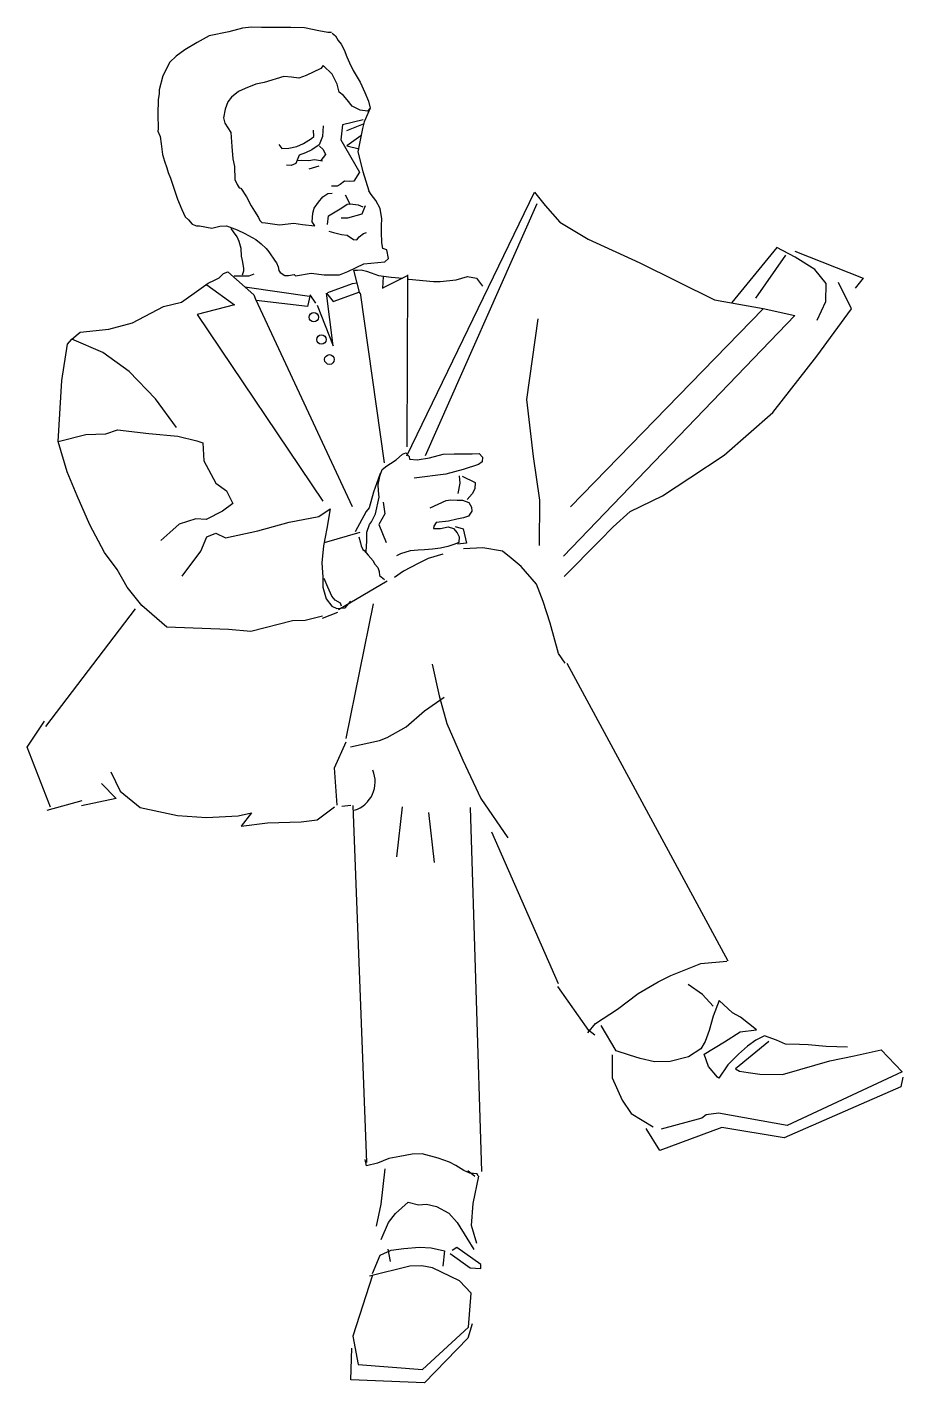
# Model space of a CAD drawing. Extents: x -0.134 to 0.51, y -0.414 to 0.583.
import ezdxf

# ---------------------------------------------------------------- set-up
doc = ezdxf.new("R2010")
doc.units = 0
doc.header["$MEASUREMENT"] = 0
doc.layers.get('0').update_dxf_attribs({"linetype": 'CONTINUOUS'})

msp = doc.modelspace()

# ---------------------------------------------------------------- linework, layer by layer
for points in [[(0.08973, 0.57909), (0.08688, 0.57926), (0.08023, 0.58042), (0.06988, 0.58255), (0.05961, 0.58281), (0.04856, 0.5829), (0.03812, 0.58299), (0.03078, 0.58317), (0.02405, 0.58246), (0.01413, 0.57962), (-0.00029, 0.57669), (-0.00917, 0.5719), (-0.01824, 0.5664), (-0.02462, 0.56188), (-0.02937, 0.55727), (-0.03446, 0.54733), (-0.03714, 0.53704), (-0.03705, 0.53429), (-0.03783, 0.52959), (-0.038, 0.51921), (-0.03791, 0.50839), (-0.0381, 0.50655), (-0.03636, 0.50263), (-0.03575, 0.49722), (-0.03463, 0.48941), (-0.03317, 0.48444), (-0.03144, 0.47957), (-0.03049, 0.47611), (-0.02885, 0.47194), (-0.02687, 0.46617), (-0.02557, 0.46254), (-0.02359, 0.45659), (-0.02057, 0.44897), (-0.01798, 0.44347), (-0.01556, 0.44143), (-0.01289, 0.43823), (-0.01168, 0.4377), (-0.00961, 0.43699), (-0.00745, 0.43699), (0.00153, 0.43522), (0.00748, 0.43681), (0.0124, 0.4369), (0.02025, 0.43398), (0.02586, 0.43123), (0.03398, 0.42697), (0.03786, 0.42378), (0.04148, 0.42023), (0.04356, 0.41774), (0.0483, 0.41091), (0.04925, 0.40967), (0.05037, 0.40675), (0.05098, 0.40408), (0.05193, 0.40258), (0.05521, 0.40054), (0.05805, 0.40054), (0.06211, 0.40116), (0.06323, 0.40027), (0.07471, 0.40204), (0.08429, 0.40098), (0.09551, 0.4008), (0.10155, 0.40337), (0.11346, 0.40896), (0.12891, 0.41047), (0.13167, 0.41295), (0.13037, 0.41934), (0.12744, 0.42032), (0.12666, 0.4244), (0.1264, 0.4322), (0.12649, 0.43726), (0.12666, 0.44214), (0.12537, 0.44976), (0.12226, 0.45571), (0.11873, 0.45992), (0.11712, 0.46279)], [(0.09016, 0.57882), (0.09257, 0.57687), (0.09465, 0.57332), (0.0968, 0.57057), (0.09896, 0.56649), (0.10095, 0.56135), (0.10293, 0.55682), (0.10569, 0.55132), (0.11078, 0.54272), (0.11406, 0.535), (0.11674, 0.52862), (0.11812, 0.52365), (0.11622, 0.52125), (0.1107, 0.52196), (0.10491, 0.52507), (0.10112, 0.52968), (0.09844, 0.53287), (0.09516, 0.53527), (0.09378, 0.54112), (0.09007, 0.54848), (0.0836, 0.55496), (0.08187, 0.55283), (0.07091, 0.54769), (0.06556, 0.54565), (0.06021, 0.54627), (0.0546, 0.54689), (0.0401, 0.54236), (0.03389, 0.54112), (0.02604, 0.53811), (0.02129, 0.5358), (0.01603, 0.53172), (0.01335, 0.52817), (0.01145, 0.52276), (0.01024, 0.51646), (0.01119, 0.51256), (0.01559, 0.50555), (0.01628, 0.49535), (0.01697, 0.48622), (0.01836, 0.48054), (0.01861, 0.47114), (0.02025, 0.46733), (0.02172, 0.46493), (0.02293, 0.46458), (0.02707, 0.45828), (0.03052, 0.4518), (0.03294, 0.44772), (0.03587, 0.44302), (0.03691, 0.44089), (0.03838, 0.43948), (0.04105, 0.43912), (0.05132, 0.4377), (0.06202, 0.43894), (0.06841, 0.43806), (0.07739, 0.43708), (0.07531, 0.44001), (0.07592, 0.44639), (0.07695, 0.45003), (0.08006, 0.45429), (0.08325, 0.45828), (0.08688, 0.46067), (0.09016, 0.46103)], [(0.11812, 0.52365), (0.1137, 0.51349)], [(0.08351, 0.51052), (0.08306, 0.50278), (0.08055, 0.49651), (0.07519, 0.49298), (0.07041, 0.4907), (0.06597, 0.48888), (0.06346, 0.48295), (0.05993, 0.48147), (0.05651, 0.4817)], [(0.11291, 0.51497), (0.09764, 0.51132), (0.09661, 0.50027), (0.11017, 0.47634), (0.10607, 0.46974), (0.10265, 0.46962), (0.09923, 0.46974), (0.09604, 0.46734), (0.09388, 0.4662), (0.08955, 0.46609)], [(0.10083, 0.50711), (0.11313, 0.51189)], [(0.1137, 0.51349), (0.11256, 0.50847), (0.11131, 0.50255), (0.10903, 0.4915), (0.11279, 0.47703), (0.11712, 0.46279)], [(0.05081, 0.49685), (0.05321, 0.49378), (0.05822, 0.494), (0.06414, 0.49526), (0.06904, 0.49754), (0.07485, 0.50118), (0.07656, 0.50278), (0.07633, 0.50733)], [(0.1112, 0.50312), (0.10083, 0.49571), (0.10994, 0.49355)], [(0.08078, 0.4956), (0.08351, 0.49309), (0.08522, 0.48956), (0.0818, 0.48512)], [(0.06448, 0.485), (0.06756, 0.48535), (0.07303, 0.485), (0.07702, 0.48569), (0.08294, 0.48478)], [(0.07314, 0.47896), (0.08055, 0.48113)], [(0.0998, 0.45982), (0.10334, 0.45276)], [(0.14504, 0.26785), (0.23892, 0.46176), (0.24689, 0.45185), (0.25771, 0.43966), (0.27845, 0.42724), (0.3165, 0.40969), (0.37142, 0.38258), (0.40708, 0.3762), (0.43044, 0.37107), (0.26033, 0.19391)], [(0.08659, 0.43795), (0.0875, 0.44422), (0.09718, 0.45014), (0.10117, 0.45287), (0.10334, 0.45322), (0.10937, 0.45242), (0.11268, 0.45105)], [(0.1145, 0.45174), (0.11188, 0.44547), (0.1014, 0.44262), (0.09673, 0.44251)], [(0.15871, 0.26796), (0.24097, 0.45344)], [(0.02422, 0.40098), (0.02526, 0.40382), (0.02526, 0.40586), (0.02422, 0.41136), (0.02345, 0.41455), (0.02319, 0.4204), (0.02181, 0.42537), (0.02034, 0.42883), (0.01767, 0.43265), (0.01577, 0.43495)], [(0.08761, 0.43316), (0.09103, 0.43202), (0.09696, 0.43054), (0.10117, 0.4302), (0.10573, 0.4269), (0.10823, 0.42678), (0.11006, 0.42883), (0.11325, 0.43123), (0.11541, 0.43202)], [(0.44684, 0.36754), (0.45334, 0.38121), (0.45356, 0.39454), (0.44525, 0.40491), (0.43066, 0.41391), (0.41733, 0.42097), (0.38418, 0.38053)], [(0.4236, 0.4155), (0.4015, 0.38383)], [(0.43055, 0.41824), (0.48079, 0.39853), (0.47476, 0.39112)], [(-0.03384, 0.37757), (-0.02074, 0.38076), (-0.00797, 0.38979), (-0.00106, 0.39477), (0.00364, 0.3969), (0.00696, 0.3986), (0.01028, 0.40187), (0.01327, 0.4032), (0.03255, 0.38624), (0.03379, 0.38297), (0.10473, 0.2306)], [(0.01811, 0.40024), (0.02917, 0.40012), (0.0327, 0.4016)], [(0.11046, 0.3873), (0.10602, 0.40431), (0.10888, 0.40443), (0.11137, 0.40457), (0.11538, 0.40358), (0.11884, 0.4023), (0.12423, 0.40045), (0.1335, 0.39931), (0.14223, 0.39842)], [(0.14575, 0.40051), (0.12726, 0.39108)], [(0.12741, 0.39093), (0.12783, 0.3996)], [(0.14527, 0.27426), (0.14578, 0.40081)], [(0.14575, 0.39783), (0.1465, 0.39775), (0.16462, 0.3959), (0.16959, 0.39605), (0.18135, 0.39718), (0.18979, 0.3996), (0.19629, 0.39846), (0.20071, 0.39263)], [(-0.00209, 0.39356), (0.0183, 0.37885), (-0.00922, 0.37174), (0.08316, 0.23444)], [(0.02577, 0.39207), (0.07528, 0.38496)], [(0.08703, 0.38794), (0.10501, 0.39448), (0.10832, 0.39502)], [(0.26079, 0.17898), (0.28677, 0.20519), (0.29679, 0.21544), (0.30944, 0.22672), (0.33314, 0.23823), (0.35319, 0.25167), (0.3786, 0.26819), (0.41437, 0.29952), (0.44673, 0.34099), (0.47225, 0.37586), (0.46268, 0.39534)], [(0.07818, 0.37998), (0.07403, 0.38624), (0.0721, 0.37771), (0.0342, 0.38208)], [(0.07901, 0.37856), (0.09077, 0.34871), (0.08607, 0.38738), (0.09077, 0.38126), (0.1104, 0.38837)], [(0.11068, 0.3878), (0.12838, 0.26258)], [(-0.07417, 0.36104), (-0.05674, 0.3656), (-0.03384, 0.37757)], [(0.26535, 0.23014), (0.40708, 0.37586)], [(-0.11154, 0.27833), (-0.10867, 0.32315), (-0.1046, 0.34998), (-0.10129, 0.35364), (-0.09536, 0.35877), (-0.07417, 0.36104)], [(0.24131, 0.36845), (0.2331, 0.30909), (0.238, 0.26716), (0.24256, 0.23515), (0.24233, 0.20177)], [(-0.02427, 0.2887), (-0.03988, 0.30978), (-0.05925, 0.32983), (-0.07861, 0.34373), (-0.10129, 0.35364)], [(0.08294, 0.1497), (0.0703, 0.14651), (0.06095, 0.14628), (0.03042, 0.13854), (0.01379, 0.14002), (-0.03156, 0.14173), (-0.04979, 0.15768), (-0.06073, 0.17123), (-0.06802, 0.18411), (-0.07725, 0.19664), (-0.08807, 0.21692), (-0.09753, 0.23845), (-0.1047, 0.256), (-0.11154, 0.27833), (-0.09115, 0.28346), (-0.07645, 0.28403), (-0.06779, 0.28699), (-0.04478, 0.28425), (-0.02347, 0.2822), (-0.00946, 0.27879), (-0.0049, 0.2773), (-0.00433, 0.26397), (0.00456, 0.24768), (0.01242, 0.2421), (0.01698, 0.23276), (0.00934, 0.22717), (-0.00251, 0.22102), (-0.01014, 0.22148), (-0.02245, 0.21749), (-0.02928, 0.21134), (-0.036, 0.20541)], [(0.11518, 0.1971), (0.11575, 0.2053), (0.11564, 0.21168), (0.11758, 0.21715), (0.11906, 0.2192), (0.12202, 0.22501), (0.12476, 0.23731), (0.12419, 0.24199), (0.12407, 0.24677), (0.12532, 0.25361), (0.12681, 0.25771), (0.13034, 0.26044), (0.13307, 0.26204), (0.13717, 0.26489), (0.14196, 0.26887), (0.14424, 0.27001), (0.14674, 0.26728), (0.14697, 0.26523), (0.15255, 0.26489), (0.16167, 0.26637), (0.1717, 0.26887), (0.1799, 0.26933), (0.18673, 0.26922), (0.19311, 0.26933), (0.19824, 0.26944), (0.20063, 0.26671), (0.20041, 0.26329), (0.19779, 0.26135), (0.18639, 0.25771), (0.17386, 0.25418), (0.1505, 0.25121)], [(0.12544, 0.25475), (0.12065, 0.24096), (0.11746, 0.22957), (0.11518, 0.22672), (0.10698, 0.21179)], [(0.18354, 0.25315), (0.18411, 0.24757), (0.18252, 0.24005)], [(0.18571, 0.2527), (0.19528, 0.24825), (0.19505, 0.24358), (0.19311, 0.23971), (0.18947, 0.23572)], [(0.1276, 0.23367), (0.12886, 0.22512), (0.12453, 0.21715), (0.12977, 0.20393)], [(0.16212, 0.22957), (0.17397, 0.23481), (0.17739, 0.23549), (0.18218, 0.23526), (0.18594, 0.23504), (0.19061, 0.23355), (0.19254, 0.23002), (0.19289, 0.22695), (0.19049, 0.2233), (0.18662, 0.22216), (0.18172, 0.22114), (0.17568, 0.21977), (0.16668, 0.21863), (0.16486, 0.21612), (0.16475, 0.21441), (0.16987, 0.21419), (0.17546, 0.21555), (0.17933, 0.21441), (0.18206, 0.21122), (0.18354, 0.20826), (0.18332, 0.20393), (0.18035, 0.20279), (0.17511, 0.20097), (0.16987, 0.19994), (0.16383, 0.19903), (0.15814, 0.19858), (0.15347, 0.19835), (0.14743, 0.19778), (0.14036, 0.19562), (0.1374, 0.19413)], [(-0.02028, 0.17921), (-0.00638, 0.19767), (-0.00205, 0.20815), (0.00467, 0.21077), (0.01162, 0.20735), (0.03555, 0.21248), (0.05856, 0.21886), (0.08021, 0.22307), (0.08875, 0.22866), (0.08625, 0.21419), (0.08374, 0.20143), (0.0826, 0.18912), (0.08328, 0.17841), (0.08328, 0.17112), (0.08579, 0.16246), (0.08978, 0.15711), (0.09354, 0.15551), (0.09958, 0.15597), (0.10379, 0.16087)], [(0.08445, 0.20402), (0.11077, 0.21151)], [(0.18058, 0.21567), (0.18651, 0.21407), (0.1889, 0.20359), (0.1824, 0.20268)], [(0.10972, 0.20815), (0.11106, 0.20387), (0.11136, 0.20158), (0.1127, 0.19883), (0.11359, 0.19806), (0.11656, 0.1947), (0.12028, 0.19043), (0.12117, 0.18829), (0.1237, 0.18554), (0.12459, 0.18263), (0.12489, 0.17973), (0.1286, 0.17683)], [(0.26144, 0.11528), (0.25662, 0.12235), (0.25042, 0.14463), (0.24526, 0.16055), (0.24045, 0.17328), (0.22909, 0.18636), (0.22187, 0.19237), (0.21533, 0.19768), (0.20088, 0.20015), (0.18677, 0.19945)], [(0.17146, 0.19531), (0.16078, 0.19233), (0.1534, 0.18867), (0.14258, 0.18298), (0.13599, 0.17837)], [(0.09694, 0.15727), (0.0962, 0.15926), (0.09233, 0.16155), (0.08995, 0.16445), (0.08683, 0.17117), (0.08416, 0.17744)], [(0.09479, 0.1546), (0.13068, 0.17568)], [(-0.05478, 0.15524), (-0.12085, 0.0686)], [(0.08312, 0.14826), (0.09426, 0.15284)], [(0.10035, 0.05981), (0.12048, 0.1588)], [(0.16361, 0.11461), (0.16873, 0.09114), (0.17443, 0.07075), (0.18616, 0.04397), (0.19961, 0.01572), (0.21932, -0.01334)], [(0.26276, 0.11534), (0.38122, -0.10366)], [(0.1037, 0.05361), (0.12484, 0.05843), (0.13055, 0.0605), (0.14464, 0.06844), (0.15806, 0.08016), (0.17249, 0.09017)], [(-0.11706, 0.00918), (-0.13427, 0.05339), (-0.12154, 0.07249)], [(0.09377, 0.0107), (0.09194, 0.03816), (0.10037, 0.05742)], [(-0.0728, 0.0352), (-0.06585, 0.02107), (-0.05116, 0.00911), (-0.02358, 0.00318), (-0.00228, 0.00159), (0.02096, 0.00284), (0.03087, 0.00523), (0.02313, -0.00468), (0.0425, -0.00229), (0.06733, -0.00149), (0.07907, -0.00012), (0.09194, 0.00945)], [(-0.07964, 0.02665), (-0.06882, 0.01572), (-0.09434, 0.01036)], [(-0.11947, 0.00706), (-0.09367, 0.01413)], [(0.10379, 0.01059), (0.09718, 0.0097)], [(0.11554, -0.25217), (0.10556, 0.0106)], [(0.14169, 0.00954), (0.13756, -0.02724)], [(0.16096, 0.00529), (0.16509, -0.03149)], [(0.20035, -0.25886), (0.19196, 0.00912)], [(0.20739, -0.00882), (0.25639, -0.12056)], [(0.2783, -0.15668), (0.2838, -0.14996), (0.29997, -0.13935), (0.31511, -0.12768), (0.32991, -0.11919), (0.3392, -0.1146), (0.36122, -0.10575), (0.38049, -0.10399)], [(0.28335, -0.15837), (0.27891, -0.15507), (0.25623, -0.1226)], [(0.37028, -0.13718), (0.36265, -0.12864), (0.35194, -0.12123)], [(0.46929, -0.16737), (0.45356, -0.1668), (0.44023, -0.16566), (0.43385, -0.16532), (0.4236, -0.16509), (0.41688, -0.16213), (0.4081, -0.15906), (0.40184, -0.16213), (0.39557, -0.16658), (0.38896, -0.1725), (0.3811, -0.18025), (0.37461, -0.19016), (0.3737, -0.18925), (0.36686, -0.1815), (0.3639, -0.1725), (0.37871, -0.16339), (0.39022, -0.15598), (0.40229, -0.1545), (0.39045, -0.14516), (0.38463, -0.14197), (0.37484, -0.13285), (0.37028, -0.14459), (0.36754, -0.15507), (0.36447, -0.16304), (0.36128, -0.1684), (0.35228, -0.17432), (0.33883, -0.17785), (0.32721, -0.17808), (0.31662, -0.17569), (0.30876, -0.17307), (0.29896, -0.16999), (0.28802, -0.15131)], [(0.41129, -0.16316), (0.38691, -0.18321), (0.38988, -0.18503), (0.39626, -0.18583), (0.40469, -0.1872), (0.42143, -0.18731), (0.43408, -0.18367), (0.4563, -0.17729), (0.47407, -0.17364), (0.49401, -0.1692), (0.50939, -0.18549), (0.42485, -0.22479), (0.37438, -0.21591), (0.36527, -0.21705), (0.36208, -0.21944), (0.33211, -0.22764)], [(0.29622, -0.17284), (0.29611, -0.18993), (0.3034, -0.20622), (0.31001, -0.21614), (0.32619, -0.22593)], [(0.50996, -0.18936), (0.50837, -0.19654), (0.42269, -0.23402), (0.37677, -0.22628), (0.3312, -0.24337), (0.32106, -0.22707)], [(0.19759, -0.26216), (0.19672, -0.26055), (0.19132, -0.26002), (0.18697, -0.25805), (0.18106, -0.25429), (0.17636, -0.25179), (0.168, -0.24893), (0.15635, -0.24571), (0.14886, -0.24589), (0.13981, -0.24768), (0.13181, -0.24929), (0.12346, -0.2525), (0.11545, -0.25465), (0.11441, -0.25)], [(0.1227, -0.29908), (0.12624, -0.28267), (0.12908, -0.2567)], [(0.18981, -0.25806), (0.19517, -0.26216)], [(0.19653, -0.31161), (0.19266, -0.29851), (0.19391, -0.28233), (0.19813, -0.26228)], [(0.12612, -0.30876), (0.13148, -0.29623), (0.1366, -0.28962), (0.14606, -0.28131), (0.15358, -0.28336), (0.15962, -0.2829), (0.16691, -0.2845), (0.17602, -0.28939), (0.18206, -0.29623), (0.18913, -0.30774), (0.19425, -0.31605)], [(0.11986, -0.33371), (0.12544, -0.32038), (0.13341, -0.31651), (0.14287, -0.31537), (0.15438, -0.31435), (0.16292, -0.3148), (0.17272, -0.31708), (0.17158, -0.32847)], [(0.13114, -0.31594), (0.13284, -0.32506)], [(0.17694, -0.31902), (0.19175, -0.32961), (0.19938, -0.33007), (0.19961, -0.32722), (0.18184, -0.31457), (0.1783, -0.31685)], [(0.11986, -0.33497), (0.10527, -0.37997), (0.10915, -0.40082), (0.15654, -0.40435), (0.19049, -0.37325), (0.19243, -0.34818), (0.18389, -0.33907), (0.16383, -0.32973), (0.1562, -0.32813), (0.1472, -0.32847), (0.11769, -0.33565)], [(0.19311, -0.37086), (0.18992, -0.38145), (0.15814, -0.41426), (0.10379, -0.41199), (0.10448, -0.38874)]]:
    msp.add_lwpolyline(points)
for centre, radius in [((0.07666, 0.36975), 0.00341), ((0.08219, 0.35326), 0.00346), ((0.08814, 0.33862), 0.00358)]:
    msp.add_circle(centre, radius)
msp.add_arc((0.09993, 0.02785), 0.02183, 287.77127, 23.0909)

doc.saveas('drawing.dxf')
